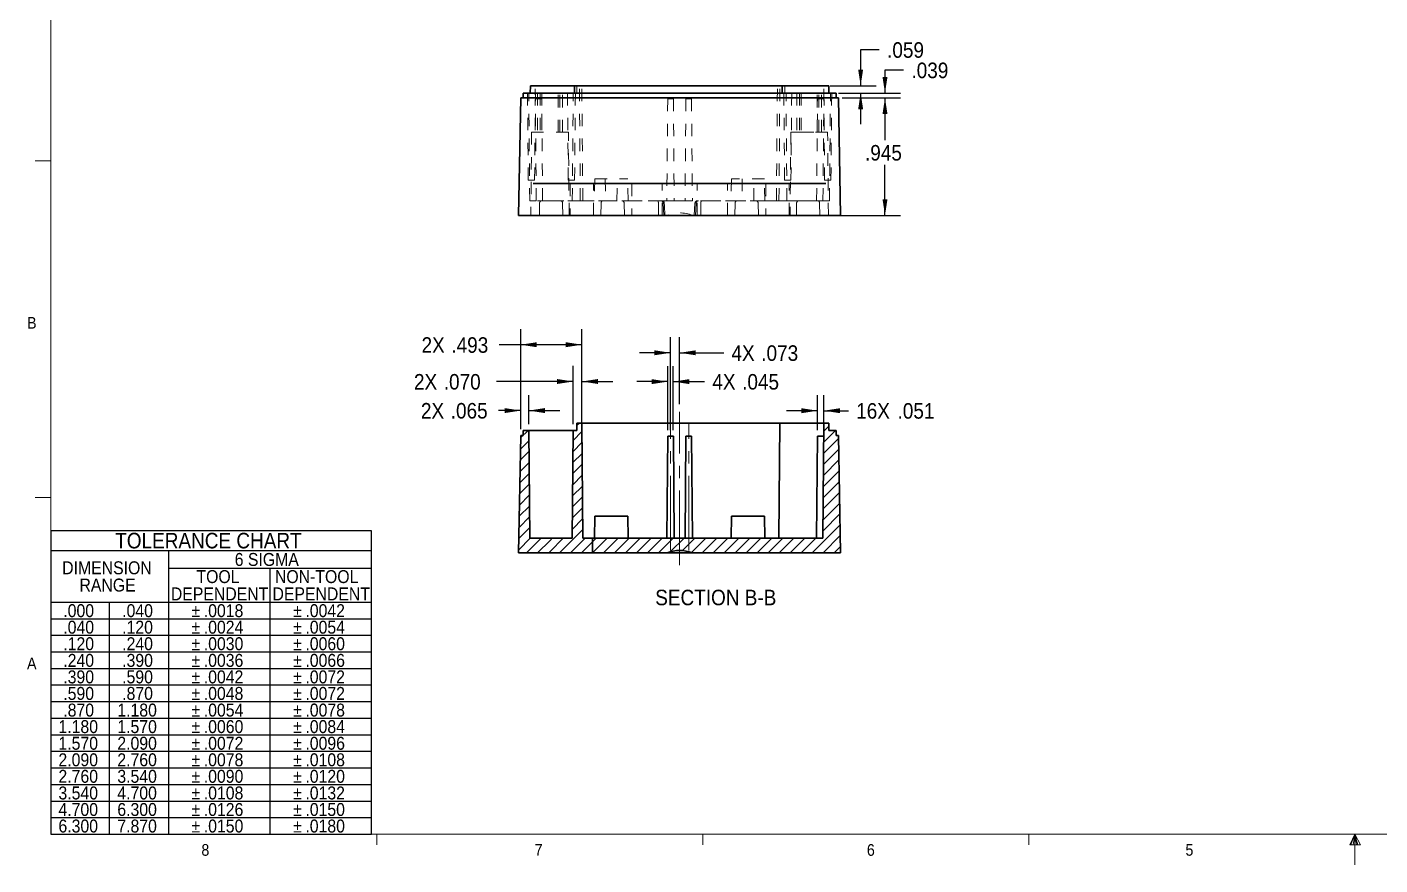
# Model space of a CAD drawing. Header units: inches. Extents: x 0.3 to 21.8, y 0.2 to 16.9.
# Drawn here: x 0.33 to 11.22, y 0.16 to 6.91 of the extents above; entities that cross this region are included whole.
import ezdxf

# ---------------------------------------------------------------- set-up
doc = ezdxf.new("R2010")
doc.units = ezdxf.units.IN
doc.header["$MEASUREMENT"] = 0
for name, pattern in [('SLD-Center', [0.75, 0.6, -0.05, 0.05, -0.05]), ('SLD-Dashed', [0.075, 0.05, -0.025]), ('SLD-Solid', [0])]:
    doc.linetypes.add(name, pattern=pattern)
doc.layers.add('SLD-0', color=7, linetype='SLD-Solid')
doc.styles.add('SLDTEXTSTYLE1', font='GOTHIC.TTF', dxfattribs={"width": 0.913})
doc.dimstyles.new('SLDDIMSTYLE0', dxfattribs={"dimtxt": 0.125, "dimasz": 0.13, "dimexe": 0, "dimexo": 0.0625, "dimgap": 0.03125, "dimtad": 0, "dimtih": 1, "dimtoh": 1, "dimdec": 3, "dimrnd": 1e-09, "dimzin": 12, "dimdsep": 46, "dimtxsty": 'SLDTEXTSTYLE1', "dimsah": 1, "dimcen": 0.09, "dimadec": 0, "dimazin": 3, "dimtfac": 1, "dimtdec": 3, "dimtofl": 0, "dimtmove": 0, "dimatfit": 3, "dimfxl": 1, "dimfrac": 2, "dimtolj": 1, "dimtzin": 12, "dimarcsym": 0})
doc.dimstyles.new('SLDDIMSTYLE3', dxfattribs={"dimtxt": 0.125, "dimasz": 0.13, "dimexe": 0, "dimexo": 0.0625, "dimgap": 0.03125, "dimtad": 0, "dimtih": 1, "dimtoh": 1, "dimdec": 3, "dimrnd": 1e-09, "dimzin": 12, "dimdsep": 46, "dimtxsty": 'SLDTEXTSTYLE1', "dimsah": 1, "dimcen": 0.09, "dimadec": 0, "dimazin": 3, "dimtfac": 1, "dimtdec": 3, "dimtmove": 0, "dimatfit": 0, "dimfxl": 1, "dimfrac": 2, "dimtolj": 1, "dimtzin": 12, "dimarcsym": 0})
doc.dimstyles.new('SLDDIMSTYLE4', dxfattribs={"dimtxt": 0.125, "dimasz": 0.13, "dimexe": 0, "dimexo": 0.0625, "dimgap": 0.03125, "dimtad": 0, "dimtih": 1, "dimtoh": 1, "dimdec": 3, "dimrnd": 1e-09, "dimzin": 4, "dimdsep": 46, "dimtxsty": 'SLDTEXTSTYLE1', "dimsah": 1, "dimcen": 0.09, "dimadec": 0, "dimazin": 1, "dimtfac": 1, "dimtdec": 3, "dimtmove": 0, "dimatfit": 0, "dimfxl": 1, "dimfrac": 2, "dimtolj": 1, "dimtzin": 12, "dimarcsym": 0})

# ---------------------------------------------------------------- blocks, each defined once
blk = doc.blocks.new('SW_TABLEANNOTATION_1')
at = {"layer": 'SLD-0', "color": 0}
for p, q in [((0, 0), (0, -2.439)), ((2.583, 0), (0, 0)), ((2.583, -2.439), (2.583, 0)), ((0, -0.156), (2.583, -0.156)), ((0.948, -0.156), (0.948, -2.439)), ((0.948, -0.298), (2.583, -0.298)), ((1.764, -0.298), (1.764, -2.439)), ((0, -0.572), (2.583, -0.572)), ((0.471, -0.572), (0.471, -2.439)), ((0, -0.706), (2.583, -0.706)), ((0, -0.839), (2.583, -0.839)), ((0, -0.972), (2.583, -0.972)), ((0, -1.106), (2.583, -1.106)), ((0, -1.239), (2.583, -1.239)), ((0, -1.372), (2.583, -1.372)), ((0, -1.506), (2.583, -1.506)), ((0, -1.639), (2.583, -1.639)), ((0, -1.773), (2.583, -1.773)), ((0, -1.906), (2.583, -1.906)), ((0, -2.039), (2.583, -2.039)), ((0, -2.173), (2.583, -2.173)), ((0, -2.306), (2.583, -2.306)), ((0, -2.439), (2.583, -2.439))]:
    blk.add_line(p, q, dxfattribs=at)
at = {"layer": 'SLD-0', "color": 0, "attachment_point": 1, "style": 'SLDTEXTSTYLE1'}
for s, insert, char_height in [('TOLERANCE CHART', (0.519, -0.015), 0.125), ('6 SIGMA', (1.481, -0.177), 0.1042), ('DIMENSION ', (0.092, -0.244), 0.1042), ('TOOL', (1.173, -0.315), 0.1042), ('NON-TOOL', (1.805, -0.315), 0.1042), ('RANGE', (0.231, -0.383), 0.1042), ('DEPENDENT', (0.967, -0.454), 0.1042), ('DEPENDENT', (1.785, -0.454), 0.1042), ('.000', (0.101, -0.589), 0.1042), ('.040', (0.575, -0.589), 0.1042), ('%%p', (1.133, -0.589), 0.1042), ('.0018', (1.232, -0.589), 0.1042), ('%%p', (1.951, -0.589), 0.1042), ('.0042', (2.05, -0.589), 0.1042), ('.040', (0.101, -0.722), 0.1042), ('.120', (0.575, -0.722), 0.1042), ('%%p', (1.133, -0.722), 0.1042), ('.0024', (1.232, -0.722), 0.1042), ('%%p', (1.951, -0.722), 0.1042), ('.0054', (2.05, -0.722), 0.1042), ('.120', (0.101, -0.855), 0.1042), ('.240', (0.575, -0.855), 0.1042), ('%%p', (1.133, -0.855), 0.1042), ('.0030', (1.232, -0.855), 0.1042), ('%%p', (1.951, -0.855), 0.1042), ('.0060', (2.05, -0.855), 0.1042), ('.240', (0.101, -0.989), 0.1042), ('.390', (0.575, -0.989), 0.1042), ('%%p', (1.133, -0.989), 0.1042), ('.0036', (1.232, -0.989), 0.1042), ('%%p', (1.951, -0.989), 0.1042), ('.0066', (2.05, -0.989), 0.1042), ('.390', (0.101, -1.122), 0.1042), ('.590', (0.575, -1.122), 0.1042), ('%%p', (1.133, -1.122), 0.1042), ('.0042', (1.232, -1.122), 0.1042), ('%%p', (1.951, -1.122), 0.1042), ('.0072', (2.05, -1.122), 0.1042), ('.590', (0.101, -1.255), 0.1042), ('.870', (0.575, -1.255), 0.1042), ('%%p', (1.133, -1.255), 0.1042), ('.0048', (1.232, -1.255), 0.1042), ('%%p', (1.951, -1.255), 0.1042), ('.0072', (2.05, -1.255), 0.1042), ('.870', (0.101, -1.389), 0.1042), ('1.180', (0.536, -1.389), 0.1042), ('%%p', (1.133, -1.389), 0.1042), ('.0054', (1.232, -1.389), 0.1042), ('%%p', (1.951, -1.389), 0.1042), ('.0078', (2.05, -1.389), 0.1042), ('1.180', (0.062, -1.522), 0.1042), ('1.570', (0.536, -1.522), 0.1042), ('.0060', (1.232, -1.522), 0.1042), ('.0084', (2.05, -1.522), 0.1042), ('%%p', (1.133, -1.522), 0.1042), ('%%p', (1.951, -1.522), 0.1042), ('1.570', (0.062, -1.656), 0.1042), ('2.090', (0.536, -1.656), 0.1042), ('%%p', (1.133, -1.656), 0.1042), ('.0072', (1.232, -1.656), 0.1042), ('%%p', (1.951, -1.656), 0.1042), ('.0096', (2.05, -1.656), 0.1042), ('2.090', (0.062, -1.789), 0.1042), ('2.760', (0.536, -1.789), 0.1042), ('%%p', (1.133, -1.789), 0.1042), ('.0078', (1.232, -1.789), 0.1042), ('%%p', (1.951, -1.789), 0.1042), ('.0108', (2.05, -1.789), 0.1042), ('2.760', (0.062, -1.922), 0.1042), ('3.540', (0.536, -1.922), 0.1042), ('%%p', (1.133, -1.922), 0.1042), ('.0090', (1.232, -1.922), 0.1042), ('%%p', (1.951, -1.922), 0.1042), ('.0120', (2.05, -1.922), 0.1042), ('3.540', (0.062, -2.056), 0.1042), ('4.700', (0.536, -2.056), 0.1042), ('.0108', (1.232, -2.056), 0.1042), ('.0132', (2.05, -2.056), 0.1042), ('%%p', (1.133, -2.056), 0.1042), ('%%p', (1.951, -2.056), 0.1042), ('4.700', (0.062, -2.189), 0.1042), ('6.300', (0.536, -2.189), 0.1042), ('%%p', (1.133, -2.189), 0.1042), ('.0126', (1.232, -2.189), 0.1042), ('%%p', (1.951, -2.189), 0.1042), ('.0150', (2.05, -2.189), 0.1042), ('6.300', (0.062, -2.322), 0.1042), ('7.870', (0.536, -2.322), 0.1042), ('%%p', (1.133, -2.322), 0.1042), ('.0150', (1.232, -2.322), 0.1042), ('%%p', (1.951, -2.322), 0.1042), ('.0180', (2.05, -2.322), 0.1042)]:
    blk.add_mtext(s, dxfattribs=dict(at, insert=insert, char_height=char_height))
blk = doc.blocks.new('*D39')
at = {"layer": 'SLD-0'}
for p, q in [((6.915, 6.335), (7.364, 6.335)), ((7.239, 6.335), (7.239, 5.994)), ((7.239, 5.39), (7.239, 5.796)), ((6.817, 5.39), (7.364, 5.39))]:
    blk.add_line(p, q, dxfattribs=at)
for points in [[(7.239, 6.335), (7.219, 6.205), (7.259, 6.205)], [(7.239, 5.39), (7.259, 5.52), (7.219, 5.52)]]:
    blk.add_solid(points, dxfattribs=at)
at = {"layer": 'SLD-0', "insert": (7.078, 5.956), "char_height": 0.125, "attachment_point": 1, "style": 'SLDTEXTSTYLE1'}
blk.add_mtext('.945', dxfattribs=at)
blk = doc.blocks.new('*D40')
at = {"layer": 'SLD-0'}
for p, q in [((7.389, 6.558), (7.239, 6.558)), ((7.239, 6.558), (7.239, 6.374)), ((6.895, 6.374), (7.364, 6.374)), ((6.895, 6.335), (7.364, 6.335)), ((7.239, 6.335), (7.239, 6.085))]:
    blk.add_line(p, q, dxfattribs=at)
for points in [[(7.239, 6.374), (7.259, 6.504), (7.219, 6.504)], [(7.239, 6.335), (7.219, 6.205), (7.259, 6.205)]]:
    blk.add_solid(points, dxfattribs=at)
at = {"layer": 'SLD-0', "insert": (7.452, 6.619), "char_height": 0.125, "attachment_point": 1, "style": 'SLDTEXTSTYLE1'}
blk.add_mtext('.039', dxfattribs=at)
blk = doc.blocks.new('*D41')
at = {"layer": 'SLD-0'}
for p, q in [((7.193, 6.723), (7.043, 6.723)), ((7.043, 6.723), (7.043, 6.433)), ((6.797, 6.433), (7.168, 6.433)), ((6.866, 6.374), (7.094, 6.374)), ((7.043, 6.374), (7.043, 6.124))]:
    blk.add_line(p, q, dxfattribs=at)
for points in [[(7.043, 6.433), (7.063, 6.563), (7.023, 6.563)], [(7.043, 6.374), (7.023, 6.244), (7.063, 6.244)]]:
    blk.add_solid(points, dxfattribs=at)
at = {"layer": 'SLD-0', "insert": (7.256, 6.783), "char_height": 0.125, "attachment_point": 1, "style": 'SLDTEXTSTYLE1'}
blk.add_mtext('.059', dxfattribs=at)
blk = doc.blocks.new('*D56')
at = {"layer": 'SLD-0'}
for p, q in [((5.49, 3.662), (5.49, 4.177)), ((5.535, 3.662), (5.535, 4.177)), ((5.49, 4.052), (5.24, 4.052)), ((5.535, 4.052), (5.786, 4.052))]:
    blk.add_line(p, q, dxfattribs=at)
for points in [[(5.49, 4.052), (5.36, 4.072), (5.36, 4.032)], [(5.535, 4.052), (5.665, 4.032), (5.665, 4.072)]]:
    blk.add_solid(points, dxfattribs=at)
at = {"layer": 'SLD-0', "char_height": 0.125, "attachment_point": 1, "style": 'SLDTEXTSTYLE1'}
for s, insert in [('4X ', (5.849, 4.113)), ('.045', (6.089, 4.113))]:
    blk.add_mtext(s, dxfattribs=dict(at, insert=insert))
blk = doc.blocks.new('*D57')
at = {"layer": 'SLD-0'}
for p, q in [((5.513, 3.662), (5.513, 4.409)), ((5.586, 3.87), (5.586, 4.409)), ((5.513, 4.284), (5.263, 4.284)), ((5.586, 4.284), (5.941, 4.284))]:
    blk.add_line(p, q, dxfattribs=at)
for points in [[(5.513, 4.284), (5.383, 4.304), (5.383, 4.264)], [(5.586, 4.284), (5.716, 4.264), (5.716, 4.304)]]:
    blk.add_solid(points, dxfattribs=at)
at = {"layer": 'SLD-0', "char_height": 0.125, "attachment_point": 1, "style": 'SLDTEXTSTYLE1'}
for s, insert in [('4X ', (6.003, 4.344)), ('.073', (6.243, 4.344))]:
    blk.add_mtext(s, dxfattribs=dict(at, insert=insert))
blk = doc.blocks.new('*D58')
at = {"layer": 'SLD-0'}
for p, q in [((6.696, 3.662), (6.696, 3.943)), ((6.747, 3.662), (6.747, 3.943)), ((6.696, 3.818), (6.446, 3.818)), ((6.747, 3.818), (6.945, 3.818))]:
    blk.add_line(p, q, dxfattribs=at)
for points in [[(6.696, 3.818), (6.566, 3.838), (6.566, 3.798)], [(6.747, 3.818), (6.877, 3.798), (6.877, 3.838)]]:
    blk.add_solid(points, dxfattribs=at)
at = {"layer": 'SLD-0', "char_height": 0.125, "attachment_point": 1, "style": 'SLDTEXTSTYLE1'}
for s, insert in [('16X ', (7.007, 3.879)), ('.051', (7.34, 3.879))]:
    blk.add_mtext(s, dxfattribs=dict(at, insert=insert))
blk = doc.blocks.new('*D59')
at = {"layer": 'SLD-0'}
for p, q in [((4.306, 3.709), (4.306, 3.944)), ((4.371, 3.709), (4.371, 3.944)), ((4.306, 3.819), (4.128, 3.819)), ((4.371, 3.819), (4.621, 3.819))]:
    blk.add_line(p, q, dxfattribs=at)
for points in [[(4.306, 3.819), (4.176, 3.839), (4.176, 3.799)], [(4.371, 3.819), (4.501, 3.799), (4.501, 3.839)]]:
    blk.add_solid(points, dxfattribs=at)
at = {"layer": 'SLD-0', "char_height": 0.125, "attachment_point": 1, "style": 'SLDTEXTSTYLE1'}
for s, insert in [('2X ', (3.503, 3.88)), ('.065', (3.743, 3.88))]:
    blk.add_mtext(s, dxfattribs=dict(at, insert=insert))
blk = doc.blocks.new('*D60')
at = {"layer": 'SLD-0'}
for p, q in [((4.729, 3.709), (4.729, 4.178)), ((4.799, 3.709), (4.799, 4.178)), ((4.729, 4.053), (4.112, 4.053)), ((4.799, 4.053), (5.049, 4.053))]:
    blk.add_line(p, q, dxfattribs=at)
for points in [[(4.729, 4.053), (4.599, 4.073), (4.599, 4.033)], [(4.799, 4.053), (4.929, 4.033), (4.929, 4.073)]]:
    blk.add_solid(points, dxfattribs=at)
at = {"layer": 'SLD-0', "char_height": 0.125, "attachment_point": 1, "style": 'SLDTEXTSTYLE1'}
for s, insert in [('2X ', (3.447, 4.113, -0.717)), ('.070', (3.687, 4.113, -0.717))]:
    blk.add_mtext(s, dxfattribs=dict(at, insert=insert))
blk = doc.blocks.new('*D61')
at = {"layer": 'SLD-0'}
for p, q in [((4.306, 3.67), (4.306, 4.474)), ((4.799, 3.67), (4.799, 4.474)), ((4.306, 4.349), (4.134, 4.349)), ((4.799, 4.349), (4.306, 4.349))]:
    blk.add_line(p, q, dxfattribs=at)
for points in [[(4.306, 4.349), (4.436, 4.329), (4.436, 4.369)], [(4.799, 4.349), (4.669, 4.369), (4.669, 4.329)]]:
    blk.add_solid(points, dxfattribs=at)
at = {"layer": 'SLD-0', "char_height": 0.125, "attachment_point": 1, "style": 'SLDTEXTSTYLE1'}
for s, insert in [('2X ', (3.508, 4.409)), ('.493', (3.748, 4.409))]:
    blk.add_mtext(s, dxfattribs=dict(at, insert=insert))

msp = doc.modelspace()

# ---------------------------------------------------------------- hatches: boundary and pattern name
at = {"linetype": 'SLD-Solid', "lineweight": 0}
h = msp.add_hatch(dxfattribs=at)
h.set_pattern_fill('ANSI31', scale=0.5, style=0)
h.paths.add_polyline_path([(4.5423, 2.79263), (4.5423, 2.67463), (4.88307, 2.67463), (4.88307, 2.79263), (4.8063, 2.79263), (4.79822, 3.71806), (4.75925, 3.71806), (4.75874, 3.659), (4.72908, 3.659), (4.72152, 2.79263)], flags=0)
h = msp.add_hatch(dxfattribs=at)
h.set_pattern_fill('ANSI31', scale=0.5, style=0)
edge = h.paths.add_edge_path(flags=0)
edge.add_line((6.73992, 2.79263), (4.88307, 2.79263))
edge.add_line((4.88307, 2.79263), (4.88307, 2.67463))
edge.add_line((4.88307, 2.67463), (5.48429, 2.67463))
edge.add_arc((5.58561, 2.41163), 0.28185, 68.931296, 111.068704, ccw=False)
edge.add_line((5.68693, 2.67463), (6.88163, 2.67463))
edge.add_line((6.88163, 2.67463), (6.86513, 3.61963))
edge.add_line((6.86513, 3.61963), (6.84545, 3.61963))
edge.add_line((6.84545, 3.61963), (6.84545, 3.659))
edge.add_line((6.84545, 3.659), (6.78748, 3.659))
edge.add_line((6.78748, 3.659), (6.78696, 3.71806))
edge.add_line((6.78696, 3.71806), (6.74799, 3.71806))
edge.add_line((6.74799, 3.71806), (6.73992, 2.79263))
h = msp.add_hatch(dxfattribs=at)
h.set_pattern_fill('ANSI31', scale=0.5, style=0)
h.paths.add_polyline_path([(4.30608, 3.61963), (4.28958, 2.67463), (4.5423, 2.67463), (4.5423, 2.79263), (4.37864, 2.79263), (4.37108, 3.659), (4.32576, 3.659), (4.32576, 3.61963)], flags=0)

# ---------------------------------------------------------------- linework, layer by layer
at = {"color": 7, "linetype": 'SLD-Solid', "lineweight": 0}
for p, q in [((0.52288, 16.6606), (0.52288, 0.4106)), ((0.52288, 5.8276), (0.39788, 5.8276)), ((0.52288, 3.1196), (0.39788, 3.1196)), ((21.52288, 0.4106), (0.52288, 0.4106)), ((3.14788, 0.4106), (3.14788, 0.3258)), ((5.77288, 0.4106), (5.77288, 0.3258)), ((8.39788, 0.4106), (8.39788, 0.3258)), ((11.02288, 0.4106), (10.9809, 0.32498)), ((11.02288, 0.4106), (10.98907, 0.32498)), ((11.02288, 0.4106), (11.00855, 0.32498)), ((11.02288, 0.4106), (11.02288, 0.16291)), ((11.02288, 0.4106), (11.067, 0.32498)), ((11.02288, 0.4106), (11.04596, 0.32498)), ((11.02288, 0.4106), (11.03583, 0.32498)), ((10.9809, 0.32498), (11.067, 0.32498))]:
    msp.add_line(p, q, dxfattribs=at)
at = {"color": 7, "linetype": 'SLD-Solid', "lineweight": 30}
for p, q in [((4.38425, 6.43315), (4.38374, 6.3741)), ((4.38425, 6.43315), (4.5423, 6.43315)), ((4.5423, 6.43315), (4.73925, 6.43315)), ((4.73925, 6.43315), (4.73874, 6.3741)), ((4.73925, 6.43315), (4.8973, 6.43315)), ((4.8973, 6.43315), (6.25391, 6.43315)), ((6.25391, 6.43315), (6.41196, 6.43315)), ((6.41196, 6.43315), (6.41248, 6.3741)), ((6.41196, 6.43315), (6.62891, 6.43315)), ((6.62891, 6.43315), (6.78696, 6.43315)), ((6.78696, 6.43315), (6.78748, 6.3741)), ((4.28958, 5.38973), (4.30608, 6.33473)), ((4.30608, 6.33473), (4.5423, 6.33473)), ((4.32576, 6.3741), (4.32576, 6.33473)), ((4.32576, 6.3741), (4.5423, 6.3741)), ((4.5423, 6.3741), (6.62891, 6.3741)), ((4.5423, 6.33473), (6.62891, 6.33473)), ((6.62891, 6.3741), (6.84545, 6.3741)), ((6.62891, 6.33473), (6.86513, 6.33473)), ((6.84545, 6.3741), (6.84545, 6.33473)), ((6.88163, 5.38973), (6.86513, 6.33473)), ((4.40728, 5.64563), (4.52348, 5.64563)), ((4.52348, 5.64563), (4.65325, 5.64563)), ((4.65325, 5.64563), (6.51796, 5.64563)), ((6.51796, 5.64563), (6.64773, 5.64563)), ((6.64773, 5.64563), (6.76393, 5.64563)), ((4.28958, 5.38973), (4.2982, 5.38973)), ((4.46311, 5.38973), (4.2982, 5.38973)), ((4.65325, 5.38973), (4.46311, 5.38973)), ((6.51796, 5.38973), (4.65325, 5.38973)), ((6.70811, 5.38973), (6.51796, 5.38973)), ((6.87302, 5.38973), (6.70811, 5.38973)), ((6.87302, 5.38973), (6.88163, 5.38973)), ((4.75925, 3.71806), (4.75874, 3.659)), ((4.75925, 3.71806), (4.79822, 3.71806)), ((4.8063, 2.79263), (4.79822, 3.71806)), ((4.9173, 3.71806), (4.79822, 3.71806)), ((6.27391, 3.71806), (4.9173, 3.71806)), ((6.39299, 3.71806), (6.27391, 3.71806)), ((6.38492, 2.79263), (6.39299, 3.71806)), ((6.62891, 3.71806), (6.39299, 3.71806)), ((6.74799, 3.71806), (6.62891, 3.71806)), ((6.74799, 3.71806), (6.73992, 2.79263)), ((6.74799, 3.71806), (6.78696, 3.71806)), ((6.78748, 3.659), (6.78696, 3.71806)), ((4.28958, 2.67463), (4.30608, 3.61963)), ((4.30608, 3.61963), (4.32576, 3.61963)), ((4.32576, 3.659), (4.32576, 3.61963)), ((4.32576, 3.659), (4.37108, 3.659)), ((4.37864, 2.79263), (4.37108, 3.659)), ((4.39113, 3.659), (4.37108, 3.659)), ((4.70823, 3.659), (4.39113, 3.659)), ((4.72908, 3.659), (4.70823, 3.659)), ((4.72152, 2.79263), (4.72908, 3.659)), ((4.72908, 3.659), (4.75874, 3.659)), ((5.48296, 2.79263), (5.49011, 3.61206)), ((5.53511, 3.61206), (5.49011, 3.61206)), ((5.54226, 2.79263), (5.53511, 3.61206)), ((5.62896, 2.79263), (5.63611, 3.61206)), ((5.63611, 3.61206), (5.68111, 3.61206)), ((5.68826, 2.79263), (5.68111, 3.61206)), ((6.68892, 2.79263), (6.69607, 3.61206)), ((6.74707, 3.61206), (6.69607, 3.61206)), ((6.78748, 3.659), (6.84545, 3.659)), ((6.84545, 3.61963), (6.84545, 3.659)), ((6.84545, 3.61963), (6.86513, 3.61963)), ((6.86513, 3.61963), (6.88163, 2.67463)), ((4.90258, 2.9698), (4.89949, 2.79263)), ((5.03508, 2.9698), (4.90258, 2.9698)), ((5.16758, 2.9698), (5.03508, 2.9698)), ((5.17067, 2.79263), (5.16758, 2.9698)), ((6.00363, 2.9698), (6.00054, 2.79263)), ((6.00363, 2.9698), (6.13613, 2.9698)), ((6.13613, 2.9698), (6.26863, 2.9698)), ((6.27173, 2.79263), (6.26863, 2.9698)), ((4.37864, 2.79263), (4.5423, 2.79263)), ((4.5423, 2.79263), (4.72152, 2.79263)), ((4.8063, 2.79263), (4.88307, 2.79263)), ((4.88307, 2.79263), (4.88307, 2.67463)), ((4.88307, 2.79263), (6.73992, 2.79263)), ((4.28958, 2.67463), (4.5423, 2.67463)), ((4.5423, 2.67463), (4.88307, 2.67463)), ((4.88307, 2.67463), (5.48429, 2.67463)), ((5.68693, 2.67463), (5.48429, 2.67463)), ((5.68693, 2.67463), (6.88163, 2.67463))]:
    msp.add_line(p, q, dxfattribs=at)
at = {"color": 7, "linetype": 'SLD-Dashed', "lineweight": 0}
for p, q in [((4.4313, 5.50773), (4.42322, 6.43315)), ((4.75925, 6.43315), (4.75874, 6.3741)), ((4.7863, 5.50773), (4.77822, 6.43315)), ((4.8063, 5.50773), (4.79822, 6.43315)), ((6.36492, 5.50773), (6.37299, 6.43315)), ((6.38492, 5.50773), (6.39299, 6.43315)), ((6.43196, 6.43315), (6.43248, 6.3741)), ((6.73992, 5.50773), (6.74799, 6.43315)), ((4.36108, 6.3741), (4.36719, 5.6741)), ((4.37864, 5.50773), (4.37108, 6.3741)), ((4.41797, 5.6741), (4.42408, 6.3741)), ((4.42415, 6.32715), (4.47515, 6.32715)), ((4.4423, 6.3741), (4.4423, 6.0591)), ((4.4423, 6.3741), (4.4423, 6.0591)), ((4.46356, 6.3741), (4.46356, 6.0591)), ((4.4823, 5.50773), (4.47515, 6.32715)), ((4.47734, 6.3741), (4.47734, 6.0591)), ((4.60726, 6.0591), (4.60726, 6.3741)), ((4.62104, 6.0591), (4.62104, 6.3741)), ((4.6423, 6.0591), (4.6423, 6.3741)), ((4.6423, 6.0591), (4.6423, 6.3741)), ((4.6833, 6.3741), (4.68941, 5.6741)), ((4.72152, 5.50773), (4.72908, 6.3741)), ((4.74019, 5.6741), (4.7463, 6.3741)), ((5.49011, 6.32715), (5.48296, 5.50773)), ((5.49011, 6.32715), (5.53511, 6.32715)), ((5.53511, 6.32715), (5.54226, 5.50773)), ((5.63611, 6.32715), (5.62896, 5.50773)), ((5.68111, 6.32715), (5.63611, 6.32715)), ((5.68111, 6.32715), (5.68826, 5.50773)), ((6.42491, 6.3741), (6.43102, 5.6741)), ((6.44969, 5.50773), (6.44213, 6.3741)), ((6.4818, 5.6741), (6.48791, 6.3741)), ((6.52891, 6.3741), (6.52891, 6.0591)), ((6.52891, 6.3741), (6.52891, 6.0591)), ((6.55017, 6.3741), (6.55017, 6.0591)), ((6.56395, 6.3741), (6.56395, 6.0591)), ((6.68892, 5.50773), (6.69607, 6.32715)), ((6.69387, 6.0591), (6.69387, 6.3741)), ((6.74707, 6.32715), (6.69607, 6.32715)), ((6.70765, 6.0591), (6.70765, 6.3741)), ((6.72891, 6.0591), (6.72891, 6.3741)), ((6.72891, 6.0591), (6.72891, 6.3741)), ((6.74713, 6.3741), (6.75324, 5.6741)), ((6.79257, 5.50773), (6.80013, 6.3741)), ((6.80403, 5.6741), (6.81013, 6.3741)), ((4.39414, 6.0591), (4.3883, 5.38973)), ((4.69046, 6.0591), (4.39414, 6.0591)), ((4.6963, 5.38973), (4.69046, 6.0591)), ((6.48076, 6.0591), (6.47491, 5.38973)), ((6.48076, 6.0591), (6.77707, 6.0591)), ((6.56395, 6.0591), (6.56713, 6.0591)), ((6.56713, 6.0591), (6.69387, 6.0591)), ((6.78291, 5.38973), (6.77707, 6.0591)), ((4.36719, 5.6741), (4.39258, 5.6741)), ((4.39258, 5.6741), (4.41797, 5.6741)), ((4.68941, 5.6741), (4.7148, 5.6741)), ((4.7148, 5.6741), (4.74019, 5.6741)), ((4.90258, 5.68489), (4.89949, 5.50773)), ((4.90258, 5.68489), (5.16758, 5.68489)), ((4.98758, 5.68489), (4.98913, 5.50773)), ((5.08103, 5.50773), (5.08258, 5.68489)), ((5.17067, 5.50773), (5.16758, 5.68489)), ((6.00363, 5.68489), (6.00054, 5.50773)), ((6.26863, 5.68489), (6.00363, 5.68489)), ((6.08863, 5.68489), (6.09018, 5.50773)), ((6.18209, 5.50773), (6.18363, 5.68489)), ((6.27173, 5.50773), (6.26863, 5.68489)), ((6.43102, 5.6741), (6.4818, 5.6741)), ((6.75324, 5.6741), (6.77863, 5.6741)), ((6.77863, 5.6741), (6.80403, 5.6741)), ((4.7042, 5.64563), (4.7042, 5.38973)), ((4.8922, 5.38973), (4.8922, 5.64563)), ((5.19978, 5.64563), (5.19978, 5.38973)), ((5.4449, 5.38973), (5.4449, 5.64563)), ((5.72631, 5.38973), (5.72631, 5.64563)), ((5.97143, 5.38973), (5.97143, 5.64563)), ((6.27901, 5.64563), (6.27901, 5.38973)), ((6.46701, 5.38973), (6.46701, 5.64563)), ((4.38628, 5.50773), (4.37864, 5.50773)), ((4.4313, 5.50773), (4.38628, 5.50773)), ((4.5423, 5.50773), (4.4313, 5.50773)), ((4.45839, 5.4885), (4.45666, 5.38973)), ((4.47868, 5.50784), (4.47807, 5.50784)), ((4.55984, 5.50784), (4.47868, 5.50784)), ((4.7863, 5.50773), (4.5423, 5.50773)), ((4.65325, 5.50784), (4.55984, 5.50784)), ((4.64343, 5.4885), (4.64515, 5.38973)), ((5.43289, 5.50784), (4.65325, 5.50784)), ((4.8973, 5.50773), (4.7863, 5.50773)), ((5.48296, 5.50773), (4.8973, 5.50773)), ((4.95126, 5.38973), (4.95298, 5.4885)), ((5.139, 5.4885), (5.14072, 5.38973)), ((5.4147, 5.49145), (5.41493, 5.4885)), ((5.41493, 5.4885), (5.41571, 5.38973)), ((5.44219, 5.50784), (5.43289, 5.50784)), ((5.45796, 5.38976), (5.45264, 5.48915)), ((5.48296, 5.50773), (5.54226, 5.50773)), ((5.62896, 5.50773), (5.54226, 5.50773)), ((5.68826, 5.50773), (5.62896, 5.50773)), ((6.25391, 5.50773), (5.68826, 5.50773)), ((5.70901, 5.48925), (5.70357, 5.38976)), ((5.7183, 5.48917), (5.71324, 5.38975)), ((5.73832, 5.50784), (5.72903, 5.50784)), ((6.51796, 5.50784), (5.73832, 5.50784)), ((5.75628, 5.4885), (5.7555, 5.38973)), ((6.03049, 5.38973), (6.03221, 5.4885)), ((6.21823, 5.4885), (6.21995, 5.38973)), ((6.36492, 5.50773), (6.25391, 5.50773)), ((6.44969, 5.50773), (6.36492, 5.50773)), ((6.4572, 5.50773), (6.44969, 5.50773)), ((6.78536, 5.50773), (6.4572, 5.50773)), ((6.61137, 5.50784), (6.51796, 5.50784)), ((6.52606, 5.38973), (6.52779, 5.4885)), ((6.69253, 5.50784), (6.61137, 5.50784)), ((6.69315, 5.50784), (6.69253, 5.50784)), ((6.71455, 5.38973), (6.71283, 5.4885)), ((6.79257, 5.50773), (6.78536, 5.50773))]:
    msp.add_line(p, q, dxfattribs=at)
for centre, radius, start, end in [((4.47807, 5.48815), 0.01969, 90, 179), ((4.62374, 5.48815), 0.01969, 1, 90), ((4.97267, 5.48815), 0.01969, 90, 179), ((5.11932, 5.48815), 0.01969, 1, 90), ((5.43289, 5.48815), 0.01969, 2.898108, 90), ((5.44219, 5.48815), 0.01969, 3.133731, 90), ((5.72903, 5.48815), 0.01969, 90, 176.866269), ((5.73832, 5.48815), 0.01969, 90, 177.101892), ((6.05189, 5.48815), 0.01969, 90, 179), ((6.19855, 5.48815), 0.01969, 1, 90), ((6.54747, 5.48815), 0.01969, 90, 179), ((6.69315, 5.48815), 0.01969, 1, 90), ((5.58561, 5.12672), 0.28301, 68.330642, 111.669358)]:
    msp.add_arc(centre, radius, start, end, dxfattribs=at)
at = {"color": 7, "linetype": 'SLD-Solid', "lineweight": 30}
msp.add_arc((5.58561, 2.41163), 0.28185, 68.931296, 111.068704, dxfattribs=at)
at = {"color": 7, "linetype": 'SLD-Dashed', "lineweight": 0}
for points, knots in [([(5.41493, 5.4885), (5.41489, 5.49388), (5.41381, 5.499), (5.41055, 5.50594), (5.40839, 5.50784), (5.4063, 5.50784)], [0, 0, 0, 0, 0.5, 0.5, 1, 1, 1, 1]), ([(5.46753, 5.38974), (5.46677, 5.40198), (5.46474, 5.43514), (5.46307, 5.46831), (5.46202, 5.48924)], [0, 0, 0, 0, 0.3692482, 1, 1, 1, 1]), ([(5.75628, 5.4885), (5.75632, 5.49388), (5.75741, 5.499), (5.76067, 5.50594), (5.76283, 5.50784), (5.76492, 5.50784)], [0, 0, 0, 0, 0.5, 0.5, 1, 1, 1, 1])]:
    msp.add_open_spline(points, degree=3, knots=knots, dxfattribs=at)
at = {"layer": 'SLD-0', "linetype": 'SLD-Center', "lineweight": 0}
for p, q in [((5.51261, 2.69263), (5.51261, 3.71206)), ((5.58561, 2.57463), (5.58561, 3.80951)), ((5.65861, 2.69263), (5.65861, 3.71206))]:
    msp.add_line(p, q, dxfattribs=at)

# ---------------------------------------------------------------- block references
at = {"layer": 'SLD-0'}
msp.add_blockref('SW_TABLEANNOTATION_1', (0.52288, 2.85006), dxfattribs=at)

# ---------------------------------------------------------------- texts
at = {"color": 7, "linetype": 'Continuous', "lineweight": 0, "char_height": 0.09375, "attachment_point": 1, "style": 'SLDTEXTSTYLE1'}
for s, insert in [('B', (0.3323, 4.57178)), ('A', (0.33186, 1.83123)), ('8', (1.73575, 0.33013)), ('7', (4.41847, 0.33066)), ('6', (7.09334, 0.33013)), ('5', (9.65807, 0.33089))]:
    msp.add_mtext(s, dxfattribs=dict(at, insert=insert))
at = {"layer": 'SLD-0', "insert": (5.87677, 2.37744), "char_height": 0.125, "attachment_point": 2, "style": 'SLDTEXTSTYLE1'}
msp.add_mtext('SECTION B-B', dxfattribs=at)

# ---------------------------------------------------------------- dimensions: what is measured, and where the dimension line sits
at = {"layer": 'SLD-0'}
for base, p1, p2, dimstyle, picture, middle in [((7.04342, 6.43315), (6.74748, 6.3741), (6.74696, 6.43315), 'SLDDIMSTYLE3', '*D41', (7.04342, 6.72268)), ((7.23924, 6.3741), (6.84545, 6.33473), (6.84545, 6.3741), 'SLDDIMSTYLE3', '*D40', (7.23924, 6.55809)), ((7.23924, 5.38973), (6.86513, 6.33473), (6.86513, 5.38973), 'SLDDIMSTYLE0', '*D39', (7.23924, 5.89501))]:
    dim = msp.add_linear_dim(base=base, p1=p1, p2=p2, angle=90, dimstyle=dimstyle, dxfattribs=at)
    dim.commit()
    dim.dimension.update_dxf_attribs({"geometry": picture, "text_midpoint": middle, "dimtype": 160})
for base, p1, p2, text, dimstyle, picture, middle in [((4.30608, 4.34892), (4.79908, 3.61963), (4.30608, 3.61963), '2X <>', 'SLDDIMSTYLE0', '*D61', (3.78957, 4.34892)), ((5.51261, 4.28361), (5.58561, 3.61206), (5.51261, 3.61206), '4X <>', 'SLDDIMSTYLE3', '*D57', (6.28484, 4.28361)), ((4.79908, 4.05301), (4.72908, 3.659), (4.79908, 3.659), '2X <>', 'SLDDIMSTYLE4', '*D60', (3.77933, 4.05301)), ((5.49011, 4.05206), (5.53511, 3.61206), (5.49011, 3.61206), '4X <>', 'SLDDIMSTYLE3', '*D56', (6.13026, 4.05206)), ((4.30608, 3.81918), (4.37108, 3.659), (4.30608, 3.659), '2X <>', 'SLDDIMSTYLE3', '*D59', (3.78433, 3.81918)), ((6.69607, 3.81824), (6.74707, 3.61206), (6.69607, 3.61206), '16X <>', 'SLDDIMSTYLE3', '*D58', (7.33511, 3.81824))]:
    dim = msp.add_linear_dim(base=base, p1=p1, p2=p2, text=text, dimstyle=dimstyle, dxfattribs=at)
    dim.commit()
    dim.dimension.update_dxf_attribs({"geometry": picture, "text_midpoint": middle, "dimtype": 160})

doc.saveas('drawing.dxf')
